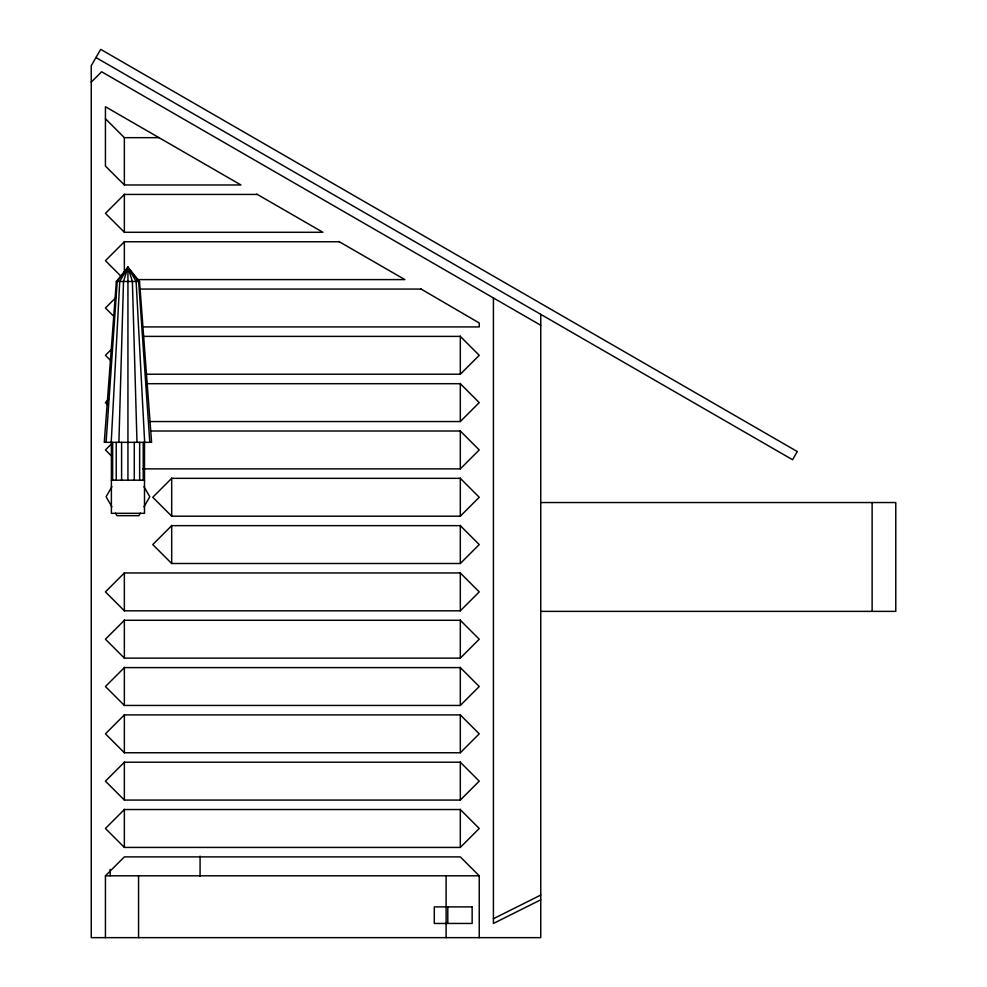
<?xml version="1.0" encoding="UTF-8"?>
<svg xmlns="http://www.w3.org/2000/svg" width="987" height="987" viewBox="0 0 987 987"><rect width="100%" height="100%" fill="white"/><g stroke="black" fill="none" stroke-linecap="round" stroke-linejoin="round"><path stroke-width="1.48" d="M118.884 442.336L123.498 281.468L127.94 267.267L139.537 281.468L151.591 442.336L104.277 442.336L116.343 281.468L127.94 267.267L138.661 281.468L149.802 442.336M111.21 442.336L119.735 281.468L127.94 267.267L136.144 281.468L144.67 442.336M106.078 442.336L117.219 281.468L127.94 267.267L132.381 281.468L136.996 442.336M111.913 486.665L106.09 496.757L111.913 506.849M140.327 513.154L138.871 515.683L117.009 515.683L115.553 513.154M143.966 506.849L149.79 496.757L143.966 486.665M460.312 847.426L479.238 828.475L460.312 809.537L124.362 809.537L105.436 828.475L124.362 847.426L460.312 847.426L460.312 809.266M540.753 314.347L540.753 937.65L91.248 937.65L91.248 82.143L101.636 71.755L540.753 325.278M115.96 297.482L105.436 307.993L113.85 316.408M111.753 349.003L105.436 355.308L110.704 360.563M108.595 399.476L105.436 402.622L107.546 404.732M111.753 443.632L105.436 449.949L111.753 456.253M145.94 374.233L460.312 374.233L479.238 355.308L460.312 336.382L142.856 336.382M149.025 421.548L460.312 421.548L479.238 402.622L460.312 383.696L145.94 383.696M142.856 468.874L460.312 468.874L479.238 449.949L460.312 431.011L150.567 431.011M460.312 516.189L479.238 497.263L460.312 478.337L171.689 478.337L152.763 497.263L171.689 516.189L460.312 516.189L460.312 478.029M105.436 937.65L105.436 875.814L124.362 856.889L460.312 856.889L479.238 875.814L479.238 937.65M460.312 563.503L479.238 544.577L460.312 525.652L171.689 525.652L152.763 544.577L171.689 563.503L460.312 563.503L460.312 525.343M460.312 610.817L479.238 591.892L460.312 572.966L124.362 572.966L105.436 591.892L124.362 610.817L460.312 610.817L460.312 572.657M460.312 658.132L479.238 639.206L460.312 620.28L124.362 620.28L105.436 639.206L124.362 658.132L460.312 658.132L460.312 619.972M460.312 705.446L479.238 686.52L460.312 667.594L124.362 667.594L105.436 686.52L124.362 705.446L460.312 705.446L460.312 667.286M460.312 752.76L479.238 733.834L460.312 714.909L124.362 714.909L105.436 733.834L124.362 752.76L460.312 752.76L460.312 714.6M460.312 800.075L479.238 781.149L460.312 762.223L124.362 762.223L105.436 781.149L124.362 800.075L460.312 800.075L460.312 761.927M493.426 918.724L540.753 895.061M540.753 899.799L493.426 923.45L493.426 297.963M105.436 118.736L124.362 137.662L159.006 137.662M124.362 184.976L240.964 184.976L105.436 106.732L105.436 166.05L124.362 184.976L124.362 137.662M257.348 194.439L124.362 194.439L105.436 213.365L124.362 232.29L322.909 232.29L256.817 194.131M339.306 241.753L124.362 241.753L105.436 260.679L121.216 276.446M136.699 279.605L404.867 279.605L338.775 241.445M116.343 281.468L139.537 281.468M139.747 289.068L421.091 289.068M142.807 326.919L479.238 326.919L479.238 322.983L420.807 288.895M111.383 480.188L144.497 480.188M540.753 502.543L895.777 502.543L895.777 611.372L540.753 611.372M105.436 875.814L479.238 875.79M95.949 57.542L792.561 459.732L797.286 451.54L100.686 49.35L91.223 65.747L91.248 82.143M872.126 502.543L872.126 611.372M460.312 336.073L460.312 374.233M460.312 383.4L460.312 421.548M460.312 430.714L460.312 468.874M447.79 906.893L447.79 923.45M446.112 875.814L446.112 937.65M200.077 856.136L200.077 876.135M171.689 478.029L171.689 516.189M171.689 525.343L171.689 563.503M144.497 442.336L144.497 513.314L111.383 513.314L111.383 442.336M143.238 442.336L143.238 480.188M139.648 442.336L139.648 480.188M138.562 875.814L138.562 937.65M134.281 442.336L134.281 480.188M127.94 267.267L127.94 480.188M124.362 194.131L124.362 232.29M124.362 241.445L124.362 273.498M124.362 572.657L124.362 610.817M124.362 619.972L124.362 658.132M124.362 667.286L124.362 705.446M124.362 714.6L124.362 752.76M124.362 761.927L124.362 800.075M124.362 809.266L124.362 847.426M121.598 442.336L121.598 480.188M116.232 442.336L116.232 480.188M112.641 442.336L112.641 480.188M110.174 869.374L110.174 875.814M472.144 906.893L434.292 906.893L434.292 923.45L472.144 923.45L472.144 906.893"/></g></svg>
